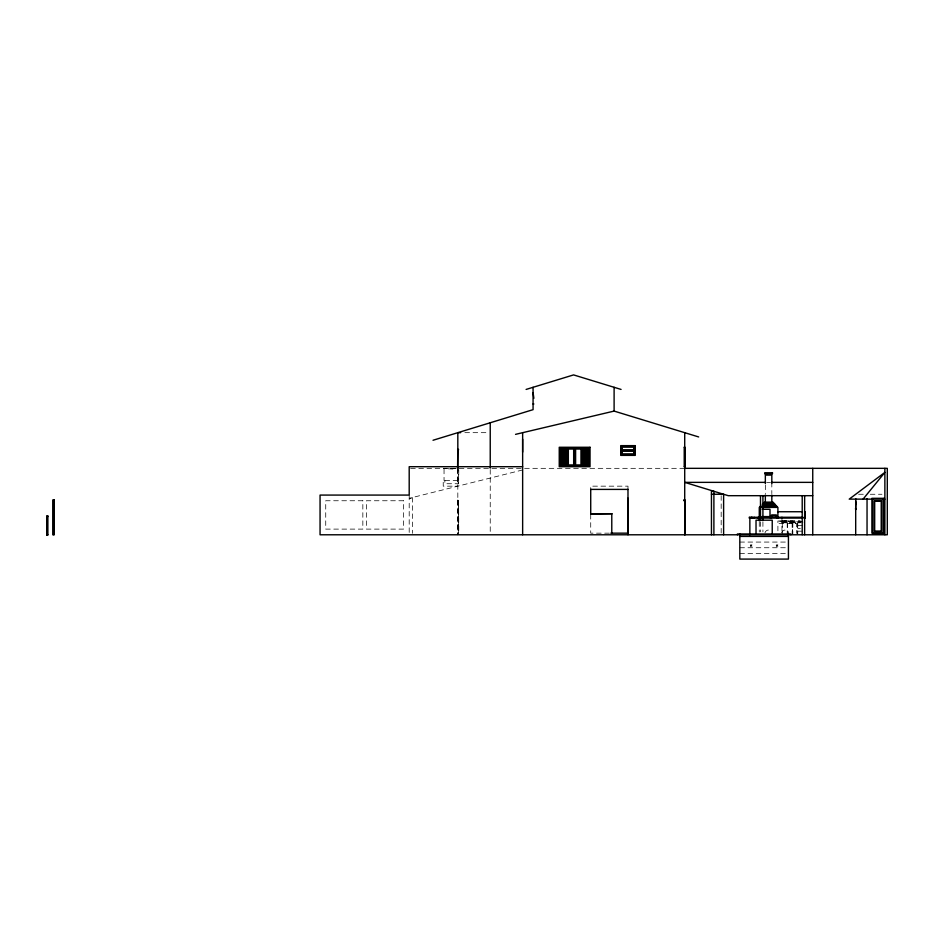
<?xml version="1.0" encoding="UTF-8"?>
<svg xmlns="http://www.w3.org/2000/svg" width="934" height="934" viewBox="0 0 934 934"><rect width="100%" height="100%" fill="white"/><g stroke="black" fill="none" stroke-linecap="round" stroke-linejoin="round"><path stroke-width="0.7" stroke-dasharray="4.67 3.5" d="M522.643 469.954L409.197 498.312L412.443 498.312M464.863 432.675L487.42 432.675M410.633 468.331L458.734 468.331M459.271 468.331L684.715 468.331M455.162 468.576L443.557 468.576L455.162 469.148M457.823 480.485L443.23 480.485L443.23 486.159L457.823 486.159M766.639 482.364L770.527 482.364M458.629 483.076L458.792 469.265M858.615 494.261L864.452 494.261M870.278 494.261L881.953 494.261M457.823 499.935L457.66 534.785M457.66 500.752L458.629 500.752L458.629 534.131M458.629 501.395L458.792 534.131M457.66 502.364L458.629 502.364M458.629 503.181L458.629 532.345M457.66 520.191L458.629 520.191M781.956 520.682L800.216 520.682M792.487 521.172L778.711 521.172L778.711 523.437L796.539 523.437L796.539 533.361M781.956 521.487L802.703 521.487M801.244 521.814L782.283 521.487M781.956 522.141L803.03 522.141M781.956 522.783L800.391 522.783M797.753 525.585L803.03 525.585M797.753 528.375L800.391 528.375M797.753 531.177L803.03 531.177M609.353 533.162L590.72 533.162L590.72 515.405M739.821 542.07L787.012 542.07M739.821 547.744L787.012 547.744M739.821 553.418L787.012 553.418M797.753 522.783L797.753 533.968M797.438 522.783L797.438 533.968M795.406 521.814L795.406 523.437M792.814 522.783L792.814 533.968M792.487 533.968L792.487 521.009L777.905 521.009L777.905 532.03M792.16 522.783L792.16 533.968M789.732 521.814L789.732 523.437M787.549 522.783L787.549 533.968M787.222 522.783L787.222 533.968M782.283 522.783L782.283 533.968M781.956 518.09L781.956 533.968M771.823 482.364L771.823 493.654M765.343 485.038L765.343 493.654M762.915 521.756L762.915 531.89M760.486 521.756L760.486 531.89M759.272 521.802L759.272 531.995M721.176 495.709L721.176 534.785M627.987 488.319L627.987 486.159L590.72 486.159L590.72 488.319M490.233 469.545L490.233 533.326M458.629 466.253L458.629 483.73L444.853 483.73L444.853 480.485M458.302 500.752L458.302 533.361M457.823 468.331L457.823 534.785M457.578 469.207L457.578 483.73M444.047 469.148L444.047 480.485M412.443 497.507L412.443 533.326M409.197 495.078L409.197 533.326M781.595 532.777A3.724 3.724 0 0 1 788.798 532.777M764.981 532.777A3.724 3.724 0 0 1 770.445 530.512M362.847 500.752L325.733 500.752L325.733 529.111L362.847 529.111L362.847 500.752M403.523 500.752L366.408 500.752L366.408 529.111L403.523 529.111L403.523 500.752M751.975 544.907L750.352 544.907L750.352 546.203L751.975 546.203L751.975 544.907M777.905 544.907L776.282 544.907L776.282 546.203L777.905 546.203L777.905 544.907M751.648 545.234L750.679 545.888L751.648 545.234M777.578 545.234L776.609 545.888L777.578 545.234"/><path stroke-width="1.4" d="M863.074 499.13L884.872 472.382L849.216 499.13L884.872 499.13M526.099 389.431L573.581 374.908L621.075 389.431M433.026 440.264L533.069 409.664L533.069 387.295M515.545 434.357L614.105 411.088L698.667 436.949M533.069 392.642L533.874 398.316M533.069 403.99L533.874 403.99M460.637 432.675L457.823 432.675L457.823 467.759M522.643 439.167L522.643 452.126M683.98 447.269L685.042 447.269L685.042 466.708L683.98 466.708M685.042 448.075L684.225 448.075L684.225 465.903L685.042 465.903M457.823 448.88L457.578 468.132M561.03 449.546L566.378 449.546M582.909 449.546L588.257 449.546M457.578 449.698L458.629 449.698M561.03 450.036L566.378 450.036M582.909 450.036L588.257 450.036M621.507 450.503L634.478 450.503M561.03 450.538L566.378 450.538M582.909 450.538L588.257 450.538M561.03 451.029L566.378 451.029M582.909 451.029L588.257 451.029M561.03 451.531L566.378 451.531M582.909 451.531L588.257 451.531M561.03 452.021L566.378 452.021M582.909 452.021L588.257 452.021M561.03 452.523L566.378 452.523M582.909 452.523L588.257 452.523M561.03 453.013L566.378 453.013M582.909 453.013L588.257 453.013M561.03 453.515L566.378 453.515M582.909 453.515L588.257 453.515M561.03 454.006L566.378 454.006M582.909 454.006L588.257 454.006M561.03 454.508L566.378 454.508M582.909 454.508L588.257 454.508M561.03 454.998L566.378 454.998M582.909 454.998L588.257 454.998M561.03 455.5L566.378 455.5M582.909 455.5L588.257 455.5M561.03 455.99L566.378 455.99M582.909 455.99L588.257 455.99M561.03 456.493L566.378 456.493M582.909 456.493L588.257 456.493M561.03 456.995L566.378 456.995M582.909 456.995L588.257 456.995M561.03 457.485L566.378 457.485M582.909 457.485L588.257 457.485M561.03 457.987L566.378 457.987M582.909 457.987L588.257 457.987M561.03 458.477L566.378 458.477M582.909 458.477L588.257 458.477M561.03 458.979L566.378 458.979M582.909 458.979L588.257 458.979M561.03 459.47L566.378 459.47M582.909 459.47L588.257 459.47M561.03 459.972L566.378 459.972M582.909 459.972L588.257 459.972M561.03 460.462L566.378 460.462M582.909 460.462L588.257 460.462M561.03 460.964L566.378 460.964M582.909 460.964L588.257 460.964M561.03 461.454L566.378 461.454M582.909 461.454L588.257 461.454M561.03 461.956L566.378 461.956M582.909 461.956L588.257 461.956M561.03 462.447L566.378 462.447M582.909 462.447L588.257 462.447M561.03 462.949L566.378 462.949M582.909 462.949L588.257 462.949M561.03 463.439L566.378 463.439M582.909 463.439L588.257 463.439M561.03 463.941L566.378 463.941M582.909 463.941L588.257 463.941M561.03 464.432L566.378 464.432M582.909 464.432L588.257 464.432M522.643 466.708L409.197 466.708L409.197 495.078L320.058 495.078L320.058 534.785L887.3 534.785L887.3 468.331L684.54 468.331M765.343 482.364L684.715 482.364L728.263 495.685L812.743 495.685M771.823 482.364L812.743 482.364M590.72 489.404L627.987 489.404M711.451 494.261L723.616 494.261L723.616 534.785M627.987 498.149L627.671 533.162M683.665 499.935L685.054 499.935L685.054 534.785M683.91 500.752L685.054 500.752M855.696 500.752L855.696 509.66M855.696 502.048L855.696 504.722M762.296 504.232L775.267 504.232L775.267 505.282M762.296 505.282L775.956 505.282L775.956 506.333M761.21 506.333L760.171 506.333L760.171 507.396M762.553 506.333L777.006 506.333L777.006 507.396M855.369 508.855L856.186 508.855M762.226 509.299L770.001 509.299L770.001 517.634M777.905 511.739L802.411 511.739M590.72 513.712L612.109 513.712L590.72 514.039M771.437 515.428L776.504 515.428L776.504 517.845M776.352 515.591L771.589 515.591L771.589 517.786M47.751 516.665L46.945 516.665L46.945 534.493L47.751 534.493M762.226 516.595L770.001 516.595M803.03 517.273L749.22 517.273L749.22 518.09L803.228 518.09M804.641 518.09L805.295 518.09L805.295 511.739M610.789 533.162L627.987 533.162M739.821 536.408L788.436 536.408M884.872 468.331L884.872 534.785M883.249 499.13L883.249 533.489L872.718 533.489L872.718 499.13M867.044 498.604L867.044 534.785M855.696 498.604L855.696 534.785M812.743 468.331L812.743 534.785M804.641 495.709L804.641 534.785M802.213 495.709L802.213 534.785M790.853 534.785L790.853 533.968L737.405 533.968L737.405 534.785M788.436 533.968L788.436 559.092L739.821 559.092L739.821 533.968M781.956 517.273L781.956 518.09M777.905 518.358L777.905 507.396L759.272 507.396L759.272 520.868M776.644 517.891L776.644 515.288L771.297 515.288L771.297 517.891M774.193 504.232L774.193 503.181L763.335 503.181L763.335 504.232M773.095 503.181L773.095 502.13L764.339 502.13L764.339 503.181M772.231 533.968L772.231 520.191L756.026 520.191L756.026 533.968M771.823 473.655L771.823 483.614M771.823 495.008L771.823 502.13M770.643 473.655L770.643 475.114L766.429 475.114L766.429 473.655M765.343 473.655L765.343 483.614M765.343 495.008L765.343 502.13M762.915 495.709L762.915 520.308M760.486 495.709L760.486 520.308M759.54 517.273L759.54 518.09M759.003 517.273L759.003 518.09M758.163 517.273L758.163 518.09M754.193 517.273L754.193 518.09M752.139 517.273L752.139 518.09M751.485 517.273L751.485 518.09M749.862 517.273L749.862 534.785M713.891 534.785L713.891 491.296L711.451 491.296L711.451 534.785M684.715 432.675L684.715 534.785M627.987 489.007L627.987 534.785M614.105 387.295L614.105 411.088M611.782 514.039L611.782 533.162M590.72 489.007L590.72 514.646M581.94 448.075L581.94 465.903M574.644 448.075L574.644 465.903M567.347 448.075L567.347 465.903M522.643 432.675L522.643 534.785M490.233 422.763L490.233 468.132M53.81 499.935L53.81 534.785M47.424 515.86L47.424 535.31M635.283 445.646L620.701 445.646L620.701 455.372L635.283 455.372L635.283 445.646M634.478 446.452L621.507 446.452L621.507 454.554L634.478 454.554L634.478 446.452M633.906 447.024L622.079 447.024L622.079 449.943L633.906 449.943L633.906 447.024M590.043 447.269L559.244 447.269L559.244 466.708L590.043 466.708L590.043 447.269M589.237 448.075L560.061 448.075L560.061 465.903L589.237 465.903L589.237 448.075M566.378 449.044L561.03 449.044L561.03 464.934L566.378 464.934L566.378 449.044M573.674 449.044L568.327 449.044L568.327 464.934L573.674 464.934L573.674 449.044M580.971 449.044L575.613 449.044L575.613 464.934L580.971 464.934L580.971 449.044M588.257 449.044L582.909 449.044L582.909 464.934L588.257 464.934L588.257 449.044M633.906 451.075L622.079 451.075L622.079 453.994L633.906 453.994L633.906 451.075M772.476 472.802L764.701 472.802L764.701 473.655L772.476 473.655L772.476 472.802M884.054 498.312L871.901 498.312L871.901 533.162L884.054 533.162L884.054 498.312M54.125 499.935L52.748 499.935L52.748 534.785L54.125 534.785L54.125 499.935M881.626 500.752L874.329 500.752L874.329 531.539L881.626 531.539L881.626 500.752M881.299 501.068L874.656 501.068L874.656 531.212L881.299 531.212L881.299 501.068M47.751 515.86L46.7 515.86L46.7 535.31L47.751 535.31L47.751 515.86"/></g></svg>
